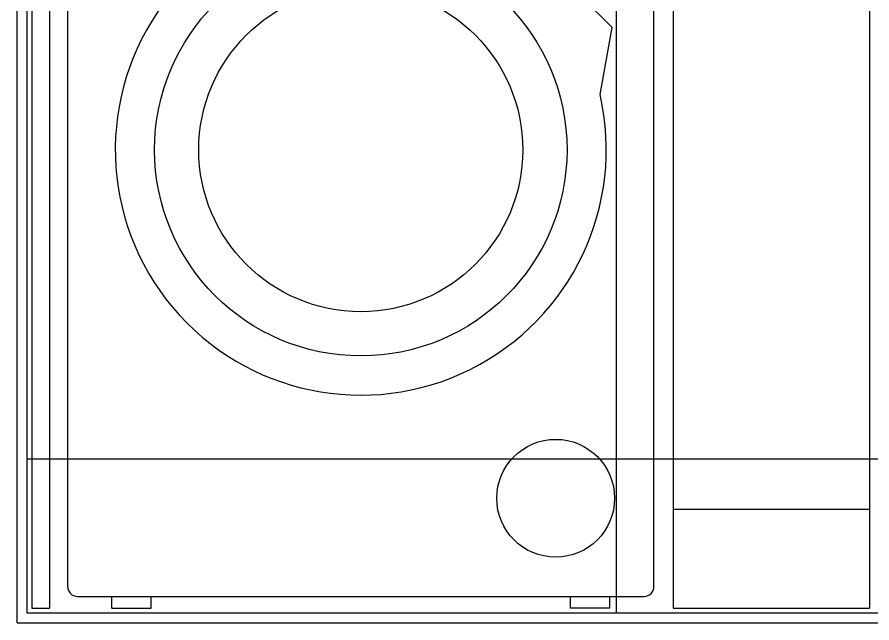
# Model space of a CAD drawing. Header units: millimetres. Extents: x 976 to 9349, y -1578 to 2211.
# Drawn here: x 3312.6 to 3399.7, y 1164.2 to 1225.9 of the extents above; entities that cross this region are included whole.
import ezdxf

# ---------------------------------------------------------------- set-up
doc = ezdxf.new("R2010")
doc.units = ezdxf.units.MM
for name, color, linetype in [('Meble', 42, 'Continuous'), ('Płytki', 254, 'Continuous'), ('Urządzenia', 183, 'Continuous'), ('Ściany', 7, 'Continuous')]:
    doc.layers.add(name, color=color, linetype=linetype)

# ---------------------------------------------------------------- blocks, each defined once
blk = doc.blocks.new('Z$W@#22483')
for q in [(0, 257.2), (237.3, 0)]:
    blk.add_line((0, 0), q)
blk = doc.blocks.new('Z$W@#12717')
for p, q in [((0, 254.2), (0, 0)), ((85.3, 254.2), (85.3, 0)), ((1.8, 180), (1.8, 0)), ((65.3, 180), (65.3, 0)), ((65.3, 10.1), (85.3, 10.1)), ((0, 0), (1.8, 0)), ((65.3, 0), (85.3, 0))]:
    blk.add_line(p, q)
blk = doc.blocks.new('Z$W@#27038')
for p, q in [((1, 84.7), (58.7, 84.7)), ((0, 2.2), (0, 83.7)), ((59.7, 2.2), (59.7, 83.7)), ((0, 71.7), (19.652, 71.7)), ((40.048, 71.7), (59.7, 71.7)), ((39.648, 69.7), (44.891, 69.7)), ((55.433, 59.158), (44.891, 69.7)), ((54.212, 52.31), (55.433, 59.158)), ((1, 1.2), (58.7, 1.2)), ((4.5, 0), (4.5, 1.2)), ((8.5, 0), (8.5, 1.2)), ((51.2, 0), (51.2, 1.2)), ((55.2, 0), (55.2, 1.2)), ((4.5, 0), (8.5, 0)), ((55.2, 0), (51.2, 0))]:
    blk.add_line(p, q)
for centre, radius in [((29.85, 79.2), 2.5), ((29.85, 46.7), 21), ((29.85, 46.7), 16.5), ((49.7, 11.2), 6)]:
    blk.add_circle(centre, radius)
for centre, radius, start, end in [((1, 83.7), 1, 90, 180), ((58.7, 83.7), 1, 0, 90), ((29.85, 46.7), 27, 67.80839, 112.19161), ((29.85, 46.7), 25, 66.92608, 12.96768), ((1, 2.2), 1, 180, 270), ((58.7, 2.2), 1, 270, 0)]:
    blk.add_arc(centre, radius, start, end)

msp = doc.modelspace()

# ---------------------------------------------------------------- linework, layer by layer
at = {"layer": 'Płytki'}
for p, q in [((3313.639, 1420.921), (3313.639, 1165.221)), ((3373.639, 1420.921), (3373.639, 1165.221)), ((3313.639, 1180.921), (3478.939, 1180.921)), ((3477.939, 1165.221), (3313.639, 1165.221))]:
    msp.add_line(p, q, dxfattribs=at)

# ---------------------------------------------------------------- block references
at = {"layer": 'Meble'}
msp.add_blockref('Z$W@#12717', (3314.139, 1165.721), dxfattribs=at)
at = {"layer": 'Urządzenia'}
msp.add_blockref('Z$W@#27038', (3317.789, 1165.721), dxfattribs=at)
at = {"layer": 'Ściany'}
msp.add_blockref('Z$W@#22483', (3312.639, 1164.221), dxfattribs=at)

doc.saveas('drawing.dxf')
